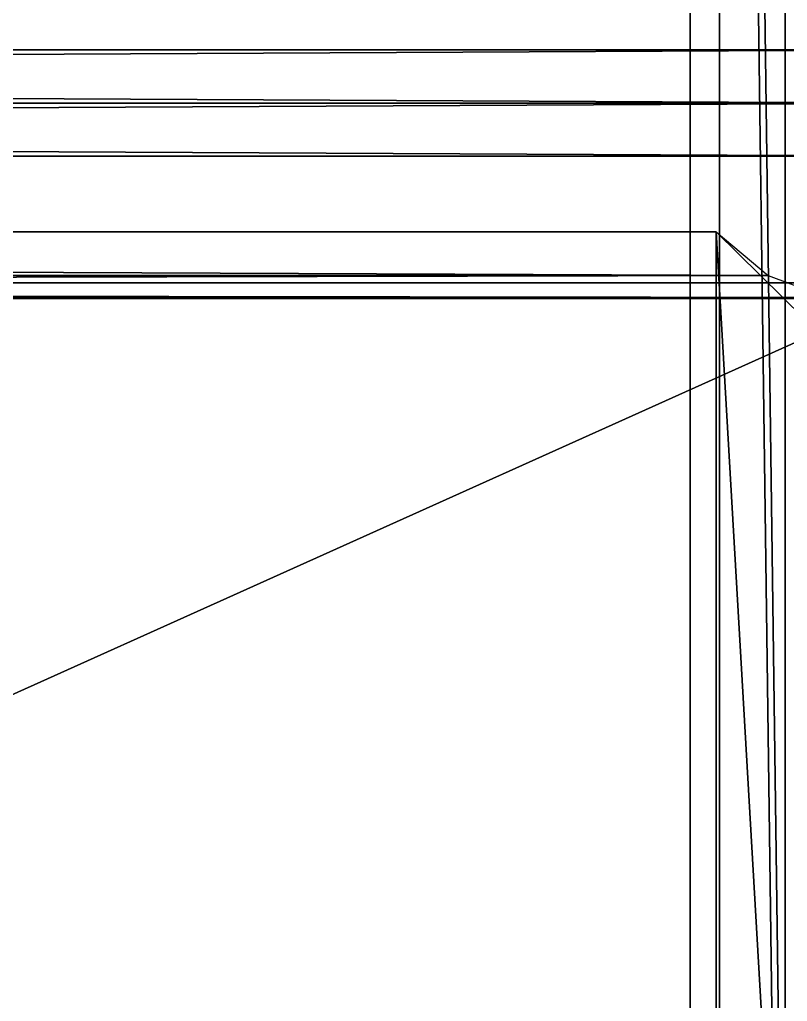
# Model space of a CAD drawing. Header units: centimetres. Extents: x -66.3 to 12.3, y -51.5 to 19.3.
# Drawn here: x 3.14 to 8.39, y -23.65 to -16.93 of the extents above; entities that cross this region are included whole.
import ezdxf

# ---------------------------------------------------------------- set-up
doc = ezdxf.new("R2010")
doc.units = ezdxf.units.CM
doc.layers.add('chrom', color=9, linetype='Continuous', true_color=0xbebebe)
doc.layers.add('rubinrot', color=246, linetype='Continuous', true_color=0x87122d)

# ---------------------------------------------------------------- blocks, each defined once
blk = doc.blocks.new('tablarseitenwinkel350_l_1BD8XMC')
at = {"layer": 'rubinrot'}
for points in [[(0.2585, -16.675, 4.35), (-1.1415, -16.675, 4.35), (-1.1415, 16.325, 4.35)], [(0.2585, -16.675, 4.35), (-1.1415, 16.325, 4.35), (0.2585, 16.325, 4.35)], [(0.2585, 16.325, 0.35), (0.2585, -11.675, 0.35), (0.2585, -11.675, 4.35)], [(0.2585, 16.325, 4.35), (0.2585, 16.325, 0.35), (0.2585, -11.675, 4.35)]]:
    blk.add_3dface(points, dxfattribs=at)
blk = doc.blocks.new('ausziehtablar750_350_1BD8XMC')
at = {"layer": 'rubinrot'}
for points in [[(-35.3915, 16.775, 2.75), (-35.3915, -17.225, 2.75), (-34.9415, -16.775, 2.75)], [(-34.9415, 16.325, 2.75), (-35.3915, 16.775, 2.75), (-34.9415, -16.775, 2.75)], [(-35.3915, 16.775, 2.75), (-35.3915, 16.775, -0.05), (-35.3915, -17.225, -0.05)], [(-35.3915, 16.775, 2.75), (-35.3915, -17.225, -0.05), (-35.3915, -17.225, 2.75)], [(35.3915, -17.225, -0.05), (-35.3915, -17.225, -0.05), (-35.3915, 16.775, -0.05)], [(35.3915, -17.225, -0.05), (-35.3915, 16.775, -0.05), (35.3915, 16.775, -0.05)], [(-34.9415, -16.775, 0.05), (-34.9415, 16.325, 0.05), (-34.9415, 16.325, 2.75)], [(-34.9415, -16.775, 2.75), (-34.9415, -16.775, 0.05), (-34.9415, 16.325, 2.75)]]:
    blk.add_3dface(points, dxfattribs=at)
blk = doc.blocks.new('tablarseitenwinkel350_l_1BD8XMC1')
at = {"layer": 'rubinrot'}
for points in [[(0.2585, -16.675, 4.35), (-1.1415, -16.675, 4.35), (-1.1415, 16.325, 4.35)], [(0.2585, -16.675, 4.35), (-1.1415, 16.325, 4.35), (0.2585, 16.325, 4.35)], [(0.2585, 16.325, 0.35), (0.2585, -11.675, 0.35), (0.2585, -11.675, 4.35)], [(0.2585, 16.325, 4.35), (0.2585, 16.325, 0.35), (0.2585, -11.675, 4.35)]]:
    blk.add_3dface(points, dxfattribs=at)
blk = doc.blocks.new('ausziehtablar750_350_1BD8XMC1')
at = {"layer": 'rubinrot'}
for points in [[(-35.3915, 16.775, 2.75), (-35.3915, -17.225, 2.75), (-34.9415, -16.775, 2.75)], [(-34.9415, 16.325, 2.75), (-35.3915, 16.775, 2.75), (-34.9415, -16.775, 2.75)], [(-35.3915, 16.775, 2.75), (-35.3915, 16.775, -0.05), (-35.3915, -17.225, -0.05)], [(-35.3915, 16.775, 2.75), (-35.3915, -17.225, -0.05), (-35.3915, -17.225, 2.75)], [(35.3915, -17.225, -0.05), (-35.3915, -17.225, -0.05), (-35.3915, 16.775, -0.05)], [(35.3915, -17.225, -0.05), (-35.3915, 16.775, -0.05), (35.3915, 16.775, -0.05)], [(-34.9415, -16.775, 0.05), (-34.9415, 16.325, 0.05), (-34.9415, 16.325, 2.75)], [(-34.9415, -16.775, 2.75), (-34.9415, -16.775, 0.05), (-34.9415, 16.325, 2.75)]]:
    blk.add_3dface(points, dxfattribs=at)
blk = doc.blocks.new('tuerelement750_350_1BD8XMC')
at = {"layer": 'rubinrot'}
for points in [[(36.367, 0.7248, 16.6289), (36.367, 0.7248, -16.6289), (-36.367, 0.7248, -16.6289)], [(-36.367, 0.7248, 16.6289), (36.367, 0.7248, 16.6289), (-36.367, 0.7248, -16.6289)], [(36.367, 0.7248, -16.6289), (-36.1162, 0.474, -16.4837), (-36.367, 0.7248, -16.6289)], [(36.367, 0.7248, -16.6289), (36.1162, 0.474, -16.4837), (-36.1162, 0.474, -16.4837)], [(35.6953, 0.053, -16.4), (-35.6953, 0.053, -16.4), (-36.1162, 0.474, -16.4837)], [(36.1162, 0.474, -16.4837), (35.6953, 0.053, -16.4), (-36.1162, 0.474, -16.4837)], [(35.6953, 0.053, -16.4), (-35.2743, -0.3679, -16.4837), (-35.6953, 0.053, -16.4)], [(35.6953, 0.053, -16.4), (35.2743, -0.3679, -16.4837), (-35.2743, -0.3679, -16.4837)], [(34.9175, -0.7248, -16.7222), (-34.9175, -0.7248, -16.7222), (-35.2743, -0.3679, -16.4837)], [(35.2743, -0.3679, -16.4837), (34.9175, -0.7248, -16.7222), (-35.2743, -0.3679, -16.4837)], [(-36.7222, -0.7248, 14.9175), (-36.7222, -0.7248, -14.9175), (-34.9175, -0.7248, -16.7222)], [(-34.9175, -0.7248, 16.7222), (-36.7222, -0.7248, 14.9175), (-34.9175, -0.7248, -16.7222)], [(34.9175, -0.7248, -16.7222), (34.9175, -0.7248, 16.7222), (-34.9175, -0.7248, 16.7222)], [(34.9175, -0.7248, -16.7222), (-34.9175, -0.7248, 16.7222), (-34.9175, -0.7248, -16.7222)]]:
    blk.add_3dface(points, dxfattribs=at)
blk = doc.blocks.new('GeometrySelector_1BD8XMC4')
for points in [[(-0.877686, -36.367, -0.363549), (-0.95, -36.367, 0), (-0.95, 36.367, 0)], [(-0.95, -36.367, 0), (-0.877686, 36.367, 0.363549), (-0.95, 36.367, 0)], [(0.877686, -36.367, 0.363549), (0.95, -36.367, 0), (0.95, 36.367, 0)], [(0.877686, -36.367, 0.363549), (0.95, 36.367, 0), (0.877686, 36.367, 0.363549)], [(0.95, -36.367, 0), (0.877686, -36.367, -0.363549), (0.877686, 36.367, -0.363549)], [(0.95, -36.367, 0), (0.877686, 36.367, -0.363549), (0.95, 36.367, 0)]]:
    blk.add_3dface(points)
blk = doc.blocks.new('rohr750_1BD8XMC1')
at = {"layer": 'chrom'}
blk.add_blockref('GeometrySelector_1BD8XMC4', (0, 0), dxfattribs=at)
blk = doc.blocks.new('rohr750_1BD8XMC3')
at = {"layer": 'chrom'}
blk.add_blockref('GeometrySelector_1BD8XMC4', (0, 0), dxfattribs=at)

msp = doc.modelspace()

# ---------------------------------------------------------------- block references
at = {"rotation": 180}
for name, p in [('ausziehtablar750_350_1BD8XMC1', (-27.0171, -10.4549, 25.75)), ('tablarseitenwinkel350_l_1BD8XMC1', (7.9829, -10.4549, 25.75)), ('ausziehtablar750_350_1BD8XMC', (-27.0171, -13.7365, 16.75)), ('tablarseitenwinkel350_l_1BD8XMC', (7.9829, -13.7365, 16.75))]:
    msp.add_blockref(name, p, dxfattribs=at)
at = {"extrusion": (0, 1, 6.12323e-17)}
for name, p, rotation in [('rohr750_1BD8XMC1', (27.0171, 38, -17.5), 90.00000000000001), ('rohr750_1BD8XMC3', (27.0171, 3, -17.5), 270)]:
    msp.add_blockref(name, p, dxfattribs=dict(at, rotation=rotation))
at = {"extrusion": (0, -0.984084, 0.177703), "rotation": 180}
msp.add_blockref('tuerelement750_350_1BD8XMC', (-27.0171, -0.1575, 35.5046), dxfattribs=at)

doc.saveas('drawing.dxf')
